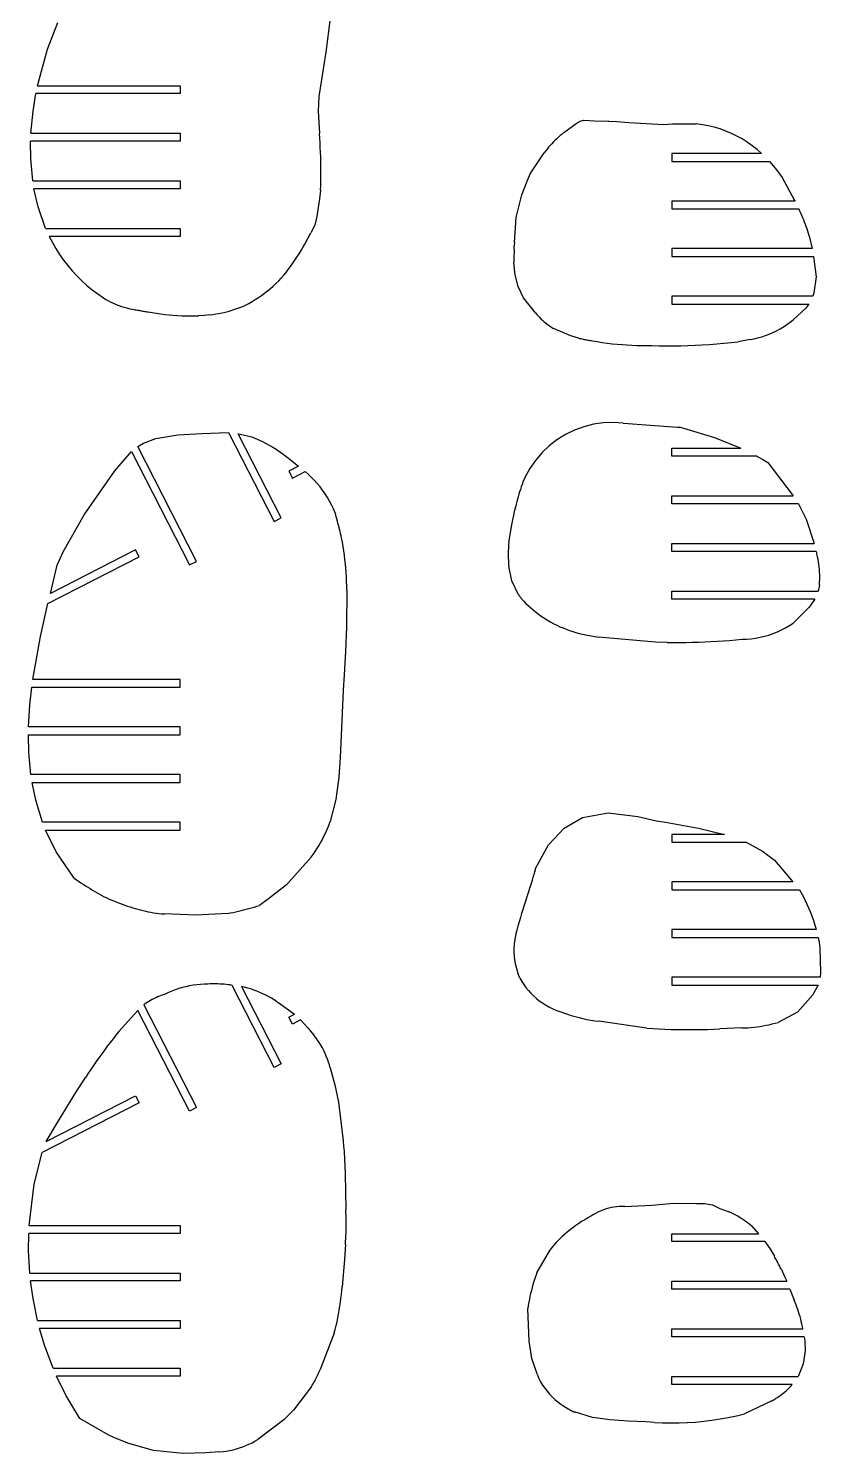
# Model space of a CAD drawing. Extents: x -170 to 170, y -270 to 270.
# Drawn here: x -41 to -3.5, y -68.1 to -0.8 of the extents above; entities that cross this region are included whole.
import ezdxf

# ---------------------------------------------------------------- set-up
doc = ezdxf.new("R2010")
doc.units = 0
doc.header["$MEASUREMENT"] = 0
doc.layers.get('0').update_dxf_attribs({"linetype": 'CONTINUOUS'})

msp = doc.modelspace()

# ---------------------------------------------------------------- linework, layer by layer
for p, q in [((-40.074, -1.734), (-39.586, -0.467)), ((-26.72, -0.262), (-26.926, -1.879)), ((-40.55, -3.46), (-40.074, -1.734)), ((-26.926, -1.879), (-27.023, -2.568)), ((-27.023, -2.568), (-27.134, -3.272)), ((-27.134, -3.272), (-27.25, -3.966)), ((-40.759, -4.656), (-40.626, -3.835)), ((-33.809, -3.835), (-40.626, -3.835)), ((-40.55, -3.46), (-33.809, -3.46)), ((-33.809, -3.46), (-33.809, -3.835)), ((-27.25, -3.966), (-27.279, -4.668)), ((-40.858, -5.71), (-40.759, -4.656)), ((-27.279, -4.668), (-27.222, -5.717)), ((-15.67, -5.673), (-15.044, -5.214)), ((-15.044, -5.214), (-14.901, -5.131)), ((-14.901, -5.131), (-14.745, -5.087)), ((-14.745, -5.087), (-14.217, -5.114)), ((-14.217, -5.114), (-13.573, -5.138)), ((-13.556, -5.139), (-13.573, -5.138)), ((-13.556, -5.139), (-13.159, -5.149)), ((-13.159, -5.149), (-12.595, -5.193)), ((-12.595, -5.193), (-10.943, -5.287)), ((-10.943, -5.287), (-10.535, -5.266)), ((-10.535, -5.266), (-9.41, -5.267)), ((-9.125, -5.304), (-9.41, -5.267)), ((-8.843, -5.356), (-9.125, -5.304)), ((-8.564, -5.423), (-8.843, -5.356)), ((-40.858, -5.71), (-33.809, -5.71)), ((-33.809, -5.71), (-33.809, -6.085)), ((-27.206, -5.94), (-27.222, -5.717)), ((-27.192, -6.163), (-27.206, -5.94)), ((-16.091, -6.042), (-16.169, -6.122)), ((-16.01, -5.964), (-16.091, -6.042)), ((-15.928, -5.888), (-16.01, -5.964)), ((-15.844, -5.815), (-15.928, -5.888)), ((-15.758, -5.743), (-15.844, -5.815)), ((-15.67, -5.673), (-15.758, -5.743)), ((-8.289, -5.505), (-8.564, -5.423)), ((-8.018, -5.601), (-8.289, -5.505)), ((-7.754, -5.712), (-8.018, -5.601)), ((-7.495, -5.838), (-7.754, -5.712)), ((-7.244, -5.977), (-7.495, -5.838)), ((-7.001, -6.129), (-7.244, -5.977)), ((-40.867, -6.916), (-40.873, -6.085)), ((-33.809, -6.085), (-40.873, -6.085)), ((-27.18, -6.386), (-27.192, -6.163)), ((-27.171, -6.609), (-27.18, -6.386)), ((-27.163, -6.832), (-27.171, -6.609)), ((-17.256, -7.627), (-16.599, -6.637)), ((-16.533, -6.547), (-16.599, -6.637)), ((-16.464, -6.459), (-16.533, -6.547)), ((-16.394, -6.372), (-16.464, -6.459)), ((-16.321, -6.287), (-16.394, -6.372)), ((-16.246, -6.203), (-16.321, -6.287)), ((-16.169, -6.122), (-16.246, -6.203)), ((-10.57, -6.662), (-10.57, -7.037)), ((-6.325, -6.662), (-10.57, -6.662)), ((-6.766, -6.295), (-7.001, -6.129)), ((-6.54, -6.472), (-6.766, -6.295)), ((-6.325, -6.662), (-6.54, -6.472)), ((-40.773, -7.96), (-40.867, -6.916)), ((-27.158, -7.056), (-27.163, -6.832)), ((-27.154, -7.279), (-27.158, -7.056)), ((-27.153, -7.502), (-27.154, -7.279)), ((-10.57, -7.037), (-5.953, -7.037)), ((-5.953, -7.037), (-5.606, -7.45)), ((-40.773, -7.96), (-33.809, -7.96)), ((-33.809, -7.96), (-33.809, -8.335)), ((-27.161, -8.172), (-27.156, -7.949)), ((-27.156, -7.949), (-27.153, -7.726)), ((-27.153, -7.726), (-27.153, -7.502)), ((-17.66, -8.615), (-17.412, -7.979)), ((-17.412, -7.979), (-17.256, -7.627)), ((-5.606, -7.45), (-5.348, -7.805)), ((-5.348, -7.805), (-4.782, -8.847)), ((-40.522, -9.178), (-40.713, -8.335)), ((-33.809, -8.335), (-40.713, -8.335)), ((-27.167, -8.395), (-27.22, -8.814)), ((-27.167, -8.395), (-27.161, -8.172)), ((-17.917, -9.692), (-17.66, -8.615)), ((-40.164, -10.21), (-40.522, -9.178)), ((-27.286, -9.22), (-27.345, -9.64)), ((-27.22, -8.814), (-27.286, -9.22)), ((-4.745, -8.912), (-10.57, -8.912)), ((-10.57, -8.912), (-10.57, -9.287)), ((-10.57, -9.287), (-4.564, -9.287)), ((-4.782, -8.847), (-4.745, -8.912)), ((-4.515, -9.389), (-4.564, -9.287)), ((-4.467, -9.491), (-4.515, -9.389)), ((-27.447, -10.044), (-27.624, -10.417)), ((-27.345, -9.64), (-27.447, -10.044)), ((-18.01, -10.866), (-17.917, -9.692)), ((-4.421, -9.595), (-4.467, -9.491)), ((-4.377, -9.698), (-4.421, -9.595)), ((-4.334, -9.803), (-4.377, -9.698)), ((-4.292, -9.908), (-4.334, -9.803)), ((-4.252, -10.014), (-4.292, -9.908)), ((-4.214, -10.12), (-4.252, -10.014)), ((-40.164, -10.21), (-33.809, -10.21)), ((-39.994, -10.585), (-39.844, -10.876)), ((-33.809, -10.585), (-39.994, -10.585)), ((-33.809, -10.21), (-33.809, -10.585)), ((-27.914, -10.947), (-27.624, -10.417)), ((-4.177, -10.227), (-4.214, -10.12)), ((-4.142, -10.334), (-4.177, -10.227)), ((-4.108, -10.442), (-4.142, -10.334)), ((-4.076, -10.551), (-4.108, -10.442)), ((-4.076, -10.551), (-3.937, -11.162)), ((-39.844, -10.876), (-39.682, -11.159)), ((-39.682, -11.159), (-39.508, -11.435)), ((-39.508, -11.435), (-39.32, -11.703)), ((-28.283, -11.558), (-28.187, -11.407)), ((-28.187, -11.407), (-28.093, -11.256)), ((-28.093, -11.256), (-28.002, -11.102)), ((-28.002, -11.102), (-27.914, -10.947)), ((-18.026, -11.341), (-18.031, -11.499)), ((-18.021, -11.183), (-18.026, -11.341)), ((-18.021, -11.183), (-18.015, -11.024)), ((-18.01, -10.866), (-18.015, -11.024)), ((-3.937, -11.162), (-10.57, -11.162)), ((-10.57, -11.162), (-10.57, -11.537)), ((-39.32, -11.703), (-39.121, -11.962)), ((-39.121, -11.962), (-38.911, -12.212)), ((-28.693, -12.141), (-28.587, -11.998)), ((-28.587, -11.998), (-28.483, -11.853)), ((-28.483, -11.853), (-28.382, -11.706)), ((-28.382, -11.706), (-28.283, -11.558)), ((-18.036, -11.658), (-18.04, -11.816)), ((-17.974, -12.396), (-18.04, -11.816)), ((-18.031, -11.499), (-18.036, -11.658)), ((-10.57, -11.537), (-3.869, -11.537)), ((-3.869, -11.537), (-3.746, -12.493)), ((-38.911, -12.212), (-38.689, -12.452)), ((-38.689, -12.452), (-38.457, -12.681)), ((-38.457, -12.681), (-38.214, -12.9)), ((-29.276, -12.811), (-29.149, -12.687)), ((-29.149, -12.687), (-29.025, -12.56)), ((-29.025, -12.56), (-28.912, -12.422)), ((-28.912, -12.422), (-28.801, -12.283)), ((-28.801, -12.283), (-28.693, -12.141)), ((-17.831, -12.952), (-17.974, -12.396)), ((-3.746, -12.493), (-3.85, -13.252)), ((-38.214, -12.9), (-37.962, -13.108)), ((-37.962, -13.108), (-37.701, -13.304)), ((-37.701, -13.304), (-37.431, -13.488)), ((-30.104, -13.475), (-29.959, -13.374)), ((-29.959, -13.374), (-29.816, -13.269)), ((-29.816, -13.269), (-29.677, -13.16)), ((-29.677, -13.16), (-29.54, -13.047)), ((-29.54, -13.047), (-29.406, -12.931)), ((-29.406, -12.931), (-29.276, -12.811)), ((-17.574, -13.48), (-17.831, -12.952)), ((-3.91, -13.412), (-10.57, -13.412)), ((-10.57, -13.412), (-10.57, -13.787)), ((-3.85, -13.252), (-3.91, -13.412)), ((-37.431, -13.488), (-37.316, -13.558)), ((-37.316, -13.558), (-37.198, -13.623)), ((-37.198, -13.623), (-37.079, -13.685)), ((-37.079, -13.685), (-36.957, -13.743)), ((-36.957, -13.743), (-36.833, -13.796)), ((-36.833, -13.796), (-36.708, -13.845)), ((-36.708, -13.845), (-36.581, -13.89)), ((-36.581, -13.89), (-36.452, -13.931)), ((-36.452, -13.931), (-36.322, -13.967)), ((-36.322, -13.967), (-36.191, -13.999)), ((-36.191, -13.999), (-36.059, -14.026)), ((-36.059, -14.026), (-35.927, -14.049)), ((-35.927, -14.049), (-35.876, -14.058)), ((-35.876, -14.058), (-35.826, -14.067)), ((-35.826, -14.067), (-35.776, -14.076)), ((-35.776, -14.076), (-35.725, -14.084)), ((-35.725, -14.084), (-35.675, -14.093)), ((-35.675, -14.093), (-35.625, -14.102)), ((-35.625, -14.102), (-35.574, -14.11)), ((-35.574, -14.11), (-35.524, -14.118)), ((-35.524, -14.118), (-35.474, -14.127)), ((-35.474, -14.127), (-35.423, -14.135)), ((-35.423, -14.135), (-35.373, -14.143)), ((-35.373, -14.143), (-35.323, -14.151)), ((-31.685, -14.161), (-31.543, -14.125)), ((-31.543, -14.125), (-31.401, -14.086)), ((-31.401, -14.086), (-31.261, -14.043)), ((-31.261, -14.043), (-31.122, -13.997)), ((-31.122, -13.997), (-30.984, -13.947)), ((-30.984, -13.947), (-30.848, -13.895)), ((-30.848, -13.895), (-30.712, -13.839)), ((-30.712, -13.839), (-30.557, -13.754)), ((-30.557, -13.754), (-30.403, -13.665)), ((-30.403, -13.665), (-30.253, -13.572)), ((-30.253, -13.572), (-30.104, -13.475)), ((-17.005, -14.198), (-17.574, -13.48)), ((-10.57, -13.787), (-4.1, -13.787)), ((-4.242, -13.974), (-4.831, -14.523)), ((-4.1, -13.787), (-4.242, -13.974)), ((-35.323, -14.151), (-35.125, -14.187)), ((-35.125, -14.187), (-34.927, -14.219)), ((-34.927, -14.219), (-34.728, -14.247)), ((-34.728, -14.247), (-34.529, -14.272)), ((-34.529, -14.272), (-34.329, -14.293)), ((-34.329, -14.293), (-34.129, -14.31)), ((-34.129, -14.31), (-33.929, -14.324)), ((-33.929, -14.324), (-33.728, -14.334)), ((-33.728, -14.334), (-33.528, -14.34)), ((-33.528, -14.34), (-33.327, -14.343)), ((-33.327, -14.343), (-33.126, -14.342)), ((-33.126, -14.342), (-32.926, -14.337)), ((-32.664, -14.324), (-32.926, -14.337)), ((-32.405, -14.292), (-32.664, -14.324)), ((-32.405, -14.292), (-32.26, -14.273)), ((-32.26, -14.273), (-32.115, -14.25)), ((-32.115, -14.25), (-31.971, -14.224)), ((-31.971, -14.224), (-31.827, -14.194)), ((-31.827, -14.194), (-31.685, -14.161)), ((-17.005, -14.198), (-16.945, -14.27)), ((-16.945, -14.27), (-16.882, -14.34)), ((-16.882, -14.34), (-16.818, -14.408)), ((-16.818, -14.408), (-16.752, -14.474)), ((-16.752, -14.474), (-16.684, -14.539)), ((-16.684, -14.539), (-16.614, -14.601)), ((-16.614, -14.601), (-16.543, -14.662)), ((-16.543, -14.662), (-16.47, -14.721)), ((-16.47, -14.721), (-16.396, -14.778)), ((-16.396, -14.778), (-16.32, -14.832)), ((-5.288, -14.859), (-5.13, -14.754)), ((-5.13, -14.754), (-4.978, -14.642)), ((-4.978, -14.642), (-4.831, -14.523)), ((-16.32, -14.832), (-16.242, -14.885)), ((-16.242, -14.885), (-16.163, -14.936)), ((-15.344, -15.288), (-16.163, -14.936)), ((-14.98, -15.389), (-15.344, -15.288)), ((-14.98, -15.389), (-14.925, -15.403)), ((-14.925, -15.403), (-14.871, -15.415)), ((-14.871, -15.415), (-14.816, -15.428)), ((-14.816, -15.428), (-14.761, -15.44)), ((-14.761, -15.44), (-14.706, -15.451)), ((-14.706, -15.451), (-14.651, -15.462)), ((-14.651, -15.462), (-14.596, -15.473)), ((-14.596, -15.473), (-14.541, -15.483)), ((-14.541, -15.483), (-14.486, -15.492)), ((-14.486, -15.492), (-14.43, -15.502)), ((-6.869, -15.459), (-7.432, -15.56)), ((-6.869, -15.459), (-6.683, -15.425)), ((-6.683, -15.425), (-6.499, -15.383)), ((-6.499, -15.383), (-6.316, -15.332)), ((-6.316, -15.332), (-6.137, -15.273)), ((-6.137, -15.273), (-5.96, -15.206)), ((-5.96, -15.206), (-5.786, -15.131)), ((-5.786, -15.131), (-5.616, -15.048)), ((-5.616, -15.048), (-5.45, -14.957)), ((-5.45, -14.957), (-5.288, -14.859)), ((-14.43, -15.502), (-14.375, -15.51)), ((-14.375, -15.51), (-14.319, -15.519)), ((-14.319, -15.519), (-14.088, -15.558)), ((-14.088, -15.558), (-13.855, -15.594)), ((-13.855, -15.594), (-13.622, -15.626)), ((-13.622, -15.626), (-13.389, -15.654)), ((-13.389, -15.654), (-13.155, -15.678)), ((-13.155, -15.678), (-12.921, -15.698)), ((-12.921, -15.698), (-12.687, -15.714)), ((-12.687, -15.714), (-12.452, -15.727)), ((-12.452, -15.727), (-12.217, -15.735)), ((-12.217, -15.735), (-11.982, -15.74)), ((-11.982, -15.74), (-11.747, -15.741)), ((-11.747, -15.741), (-11.512, -15.738)), ((-11.512, -15.738), (-11.171, -15.749)), ((-11.171, -15.749), (-10.831, -15.755)), ((-10.831, -15.755), (-10.49, -15.756)), ((-10.49, -15.756), (-10.149, -15.753)), ((-10.149, -15.753), (-9.809, -15.745)), ((-9.809, -15.745), (-9.468, -15.732)), ((-9.468, -15.732), (-9.128, -15.715)), ((-9.128, -15.715), (-8.788, -15.693)), ((-8.788, -15.693), (-8.448, -15.667)), ((-8.448, -15.667), (-8.109, -15.636)), ((-8.109, -15.636), (-7.77, -15.6)), ((-7.77, -15.6), (-7.432, -15.56)), ((-14.272, -19.464), (-14.729, -19.58)), ((-13.805, -19.396), (-14.272, -19.464)), ((-13.334, -19.376), (-13.805, -19.396)), ((-12.863, -19.404), (-13.334, -19.376)), ((-12.863, -19.404), (-12.624, -19.427)), ((-12.624, -19.427), (-11.791, -19.494)), ((-11.791, -19.494), (-10.297, -19.593)), ((-35.542, -20.361), (-34.953, -20.134)), ((-34.953, -20.134), (-33.916, -19.959)), ((-33.916, -19.959), (-32.784, -19.898)), ((-32.784, -19.898), (-31.513, -19.86)), ((-31.513, -19.86), (-29.357, -24.061)), ((-29.024, -23.889), (-31.062, -19.918)), ((-31.062, -19.918), (-30.976, -19.933)), ((-30.976, -19.933), (-30.425, -20.052)), ((-30.425, -20.052), (-29.909, -20.28)), ((-15.997, -20.198), (-16.37, -20.487)), ((-15.596, -19.949), (-15.997, -20.198)), ((-15.172, -19.742), (-15.596, -19.949)), ((-14.729, -19.58), (-15.172, -19.742)), ((-10.297, -19.593), (-10.168, -19.599)), ((-10.168, -19.599), (-8.547, -20.09)), ((-8.547, -20.09), (-7.313, -20.599)), ((-36.895, -21.664), (-36.111, -20.756)), ((-36.111, -20.756), (-33.361, -26.115)), ((-35.811, -20.52), (-35.542, -20.361)), ((-33.027, -25.944), (-35.811, -20.52)), ((-29.909, -20.28), (-29.418, -20.543)), ((-29.418, -20.543), (-29.267, -20.642)), ((-29.267, -20.642), (-28.929, -20.877)), ((-28.929, -20.877), (-28.742, -21.014)), ((-16.712, -20.813), (-17.018, -21.171)), ((-16.37, -20.487), (-16.712, -20.813)), ((-10.57, -20.974), (-10.57, -20.599)), ((-10.57, -20.599), (-7.313, -20.599)), ((-28.742, -21.014), (-28.204, -21.437)), ((-28.204, -21.437), (-28.67, -21.676)), ((-17.018, -21.171), (-17.286, -21.56)), ((-6.557, -20.974), (-10.57, -20.974)), ((-6.557, -20.974), (-6.264, -21.134)), ((-6.264, -21.134), (-6.035, -21.263)), ((-6.035, -21.263), (-4.829, -22.85)), ((-38.335, -23.737), (-36.895, -21.664)), ((-28.67, -21.676), (-28.498, -22.01)), ((-28.498, -22.01), (-27.898, -21.702)), ((-27.746, -21.834), (-27.898, -21.702)), ((-27.599, -21.973), (-27.746, -21.834)), ((-27.457, -22.118), (-27.599, -21.973)), ((-27.322, -22.268), (-27.457, -22.118)), ((-17.602, -22.198), (-17.644, -22.312)), ((-17.558, -22.086), (-17.602, -22.198)), ((-17.513, -21.973), (-17.558, -22.086)), ((-17.286, -21.56), (-17.513, -21.973)), ((-27.193, -22.424), (-27.322, -22.268)), ((-27.07, -22.585), (-27.193, -22.424)), ((-26.954, -22.751), (-27.07, -22.585)), ((-26.845, -22.921), (-26.954, -22.751)), ((-17.829, -22.887), (-17.861, -23.004)), ((-17.795, -22.771), (-17.829, -22.887)), ((-17.76, -22.656), (-17.795, -22.771)), ((-17.723, -22.54), (-17.76, -22.656)), ((-17.684, -22.426), (-17.723, -22.54)), ((-17.644, -22.312), (-17.684, -22.426)), ((-10.57, -23.225), (-10.57, -22.85)), ((-10.57, -22.85), (-4.829, -22.85)), ((-26.742, -23.096), (-26.845, -22.921)), ((-26.647, -23.274), (-26.742, -23.096)), ((-26.56, -23.457), (-26.647, -23.274)), ((-26.479, -23.643), (-26.56, -23.457)), ((-18.15, -24.298), (-17.984, -23.52)), ((-17.984, -23.52), (-17.947, -23.357)), ((-17.92, -23.239), (-17.947, -23.357)), ((-17.891, -23.121), (-17.92, -23.239)), ((-17.861, -23.004), (-17.891, -23.121)), ((-4.58, -23.225), (-10.57, -23.225)), ((-4.58, -23.225), (-4.224, -23.946)), ((-39.336, -25.493), (-38.335, -23.737)), ((-29.357, -24.061), (-29.024, -23.889)), ((-26.452, -23.741), (-26.479, -23.643)), ((-26.426, -23.84), (-26.452, -23.741)), ((-26.399, -23.938), (-26.426, -23.84)), ((-26.373, -24.037), (-26.399, -23.938)), ((-26.348, -24.136), (-26.373, -24.037)), ((-26.322, -24.235), (-26.348, -24.136)), ((-26.297, -24.334), (-26.322, -24.235)), ((-4.224, -23.946), (-3.841, -25.1)), ((-26.272, -24.433), (-26.297, -24.334)), ((-26.247, -24.532), (-26.272, -24.433)), ((-26.223, -24.631), (-26.247, -24.532)), ((-26.199, -24.73), (-26.223, -24.631)), ((-26.175, -24.83), (-26.199, -24.73)), ((-26.137, -25.034), (-26.175, -24.83)), ((-18.273, -25.072), (-18.15, -24.298)), ((-35.913, -25.393), (-39.937, -27.457)), ((-39.612, -26.116), (-39.336, -25.493)), ((-35.742, -25.726), (-35.913, -25.393)), ((-26.102, -25.238), (-26.137, -25.034)), ((-26.07, -25.444), (-26.102, -25.238)), ((-26.042, -25.649), (-26.07, -25.444)), ((-18.3, -25.529), (-18.301, -25.62)), ((-18.298, -25.437), (-18.3, -25.529)), ((-18.294, -25.346), (-18.298, -25.437)), ((-18.289, -25.254), (-18.294, -25.346)), ((-18.282, -25.163), (-18.289, -25.254)), ((-18.273, -25.072), (-18.282, -25.163)), ((-10.57, -25.474), (-10.57, -25.1)), ((-10.57, -25.1), (-3.841, -25.1)), ((-3.741, -25.474), (-10.57, -25.474)), ((-3.741, -25.474), (-3.708, -25.605)), ((-40.051, -27.937), (-35.742, -25.726)), ((-39.937, -27.457), (-39.612, -26.116)), ((-33.361, -26.115), (-33.027, -25.944)), ((-26.016, -25.856), (-26.042, -25.649)), ((-25.994, -26.062), (-26.016, -25.856)), ((-25.976, -26.269), (-25.994, -26.062)), ((-25.96, -26.476), (-25.976, -26.269)), ((-18.301, -25.62), (-18.3, -25.712)), ((-18.3, -25.712), (-18.297, -25.804)), ((-18.297, -25.804), (-18.293, -25.895)), ((-18.293, -25.895), (-18.287, -25.987)), ((-18.287, -25.987), (-18.279, -26.078)), ((-18.279, -26.078), (-18.27, -26.169)), ((-18.13, -26.864), (-18.27, -26.169)), ((-3.681, -25.723), (-3.708, -25.605)), ((-3.657, -25.842), (-3.681, -25.723)), ((-3.636, -25.961), (-3.657, -25.842)), ((-3.618, -26.081), (-3.636, -25.961)), ((-3.603, -26.202), (-3.618, -26.081)), ((-3.591, -26.322), (-3.603, -26.202)), ((-25.948, -26.683), (-25.96, -26.476)), ((-25.939, -26.891), (-25.948, -26.683)), ((-25.933, -27.098), (-25.939, -26.891)), ((-17.83, -27.49), (-18.13, -26.864)), ((-3.583, -26.443), (-3.591, -26.322)), ((-3.59, -27.049), (-3.582, -26.928)), ((-3.578, -26.565), (-3.583, -26.443)), ((-3.582, -26.928), (-3.578, -26.807)), ((-3.576, -26.686), (-3.578, -26.565)), ((-3.578, -26.807), (-3.576, -26.686)), ((-25.931, -27.306), (-25.937, -29.034)), ((-25.931, -27.306), (-25.933, -27.098)), ((-17.83, -27.49), (-17.817, -27.509)), ((-17.817, -27.509), (-17.804, -27.529)), ((-17.804, -27.529), (-17.791, -27.548)), ((-17.791, -27.548), (-17.778, -27.567)), ((-17.778, -27.567), (-17.765, -27.587)), ((-17.765, -27.587), (-17.752, -27.606)), ((-17.752, -27.606), (-17.738, -27.625)), ((-10.57, -27.35), (-3.654, -27.349)), ((-10.57, -27.725), (-10.57, -27.35)), ((-3.602, -27.133), (-3.654, -27.349)), ((-3.59, -27.049), (-3.602, -27.133)), ((-40.401, -29.503), (-40.051, -27.937)), ((-17.738, -27.625), (-17.725, -27.644)), ((-17.725, -27.644), (-17.711, -27.663)), ((-17.711, -27.663), (-17.698, -27.682)), ((-17.698, -27.682), (-17.684, -27.7)), ((-17.684, -27.7), (-17.67, -27.719)), ((-17.67, -27.719), (-17.568, -27.826)), ((-17.568, -27.826), (-17.463, -27.93)), ((-17.463, -27.93), (-17.356, -28.032)), ((-17.356, -28.032), (-17.247, -28.13)), ((-17.247, -28.13), (-17.135, -28.227)), ((-17.135, -28.227), (-17.02, -28.32)), ((-3.815, -27.725), (-10.57, -27.725)), ((-4.08, -28.113), (-4.829, -28.865)), ((-3.815, -27.725), (-4.08, -28.113)), ((-17.02, -28.32), (-16.904, -28.41)), ((-16.904, -28.41), (-16.785, -28.498)), ((-16.785, -28.498), (-16.664, -28.583)), ((-16.664, -28.583), (-16.541, -28.664)), ((-16.541, -28.664), (-16.416, -28.743)), ((-16.416, -28.743), (-16.289, -28.819)), ((-16.289, -28.819), (-16.146, -28.893)), ((-16.146, -28.893), (-16.002, -28.964)), ((-16.002, -28.964), (-15.855, -29.031)), ((-5.008, -28.982), (-4.829, -28.865)), ((-40.761, -31.523), (-40.401, -29.503)), ((-25.937, -29.034), (-25.987, -30.203)), ((-15.855, -29.031), (-15.706, -29.093)), ((-15.706, -29.093), (-15.556, -29.152)), ((-15.556, -29.152), (-15.404, -29.207)), ((-15.404, -29.207), (-15.251, -29.257)), ((-15.251, -29.257), (-15.097, -29.303)), ((-15.097, -29.303), (-14.941, -29.346)), ((-14.941, -29.346), (-14.785, -29.384)), ((-14.785, -29.384), (-14.627, -29.417)), ((-14.627, -29.417), (-14.026, -29.529)), ((-11.336, -29.765), (-14.026, -29.529)), ((-7.542, -29.651), (-7.248, -29.622)), ((-7.248, -29.622), (-7.034, -29.616)), ((-7.034, -29.616), (-6.82, -29.599)), ((-6.82, -29.599), (-6.607, -29.571)), ((-6.607, -29.571), (-6.397, -29.533)), ((-6.397, -29.533), (-6.188, -29.484)), ((-6.188, -29.484), (-5.982, -29.425)), ((-5.982, -29.425), (-5.779, -29.356)), ((-5.779, -29.356), (-5.579, -29.277)), ((-5.579, -29.277), (-5.384, -29.188)), ((-5.384, -29.188), (-5.194, -29.089)), ((-5.194, -29.089), (-5.008, -28.982)), ((-25.987, -30.203), (-26.051, -31.303)), ((-10.787, -29.772), (-11.336, -29.765)), ((-10.787, -29.772), (-10.492, -29.776)), ((-10.492, -29.776), (-10.197, -29.776)), ((-10.197, -29.776), (-9.901, -29.774)), ((-9.901, -29.774), (-9.606, -29.769)), ((-9.606, -29.769), (-9.311, -29.761)), ((-9.311, -29.761), (-9.015, -29.75)), ((-9.015, -29.75), (-8.72, -29.737)), ((-8.72, -29.737), (-8.425, -29.72)), ((-8.425, -29.72), (-8.131, -29.7)), ((-8.131, -29.7), (-7.836, -29.677)), ((-7.836, -29.677), (-7.542, -29.651)), ((-33.809, -31.523), (-40.761, -31.523)), ((-33.809, -31.898), (-33.809, -31.523)), ((-26.051, -31.303), (-26.106, -32.025)), ((-40.902, -32.724), (-40.812, -31.898)), ((-40.812, -31.898), (-33.809, -31.898)), ((-26.106, -32.025), (-26.169, -33.473)), ((-40.965, -33.773), (-40.902, -32.724)), ((-26.169, -33.473), (-26.24, -35.219)), ((-40.955, -34.977), (-40.972, -34.148)), ((-40.972, -34.148), (-33.809, -34.148)), ((-33.809, -33.773), (-40.965, -33.773)), ((-33.809, -34.148), (-33.809, -33.773)), ((-40.86, -36.023), (-40.955, -34.977)), ((-26.24, -35.219), (-26.309, -36.149)), ((-33.809, -36.023), (-40.86, -36.023)), ((-33.809, -36.398), (-33.809, -36.023)), ((-26.309, -36.149), (-26.441, -37.205)), ((-40.803, -36.398), (-33.809, -36.398)), ((-40.63, -37.231), (-40.803, -36.398)), ((-40.309, -38.273), (-40.63, -37.231)), ((-26.441, -37.205), (-26.716, -38.233)), ((-33.809, -38.273), (-40.309, -38.273)), ((-33.809, -38.648), (-33.809, -38.273)), ((-26.827, -38.533), (-26.77, -38.384)), ((-26.77, -38.384), (-26.716, -38.233)), ((-15.659, -38.553), (-14.783, -38.047)), ((-14.783, -38.047), (-13.574, -37.824)), ((-13.574, -37.824), (-12.171, -38.005)), ((-12.171, -38.005), (-11.293, -38.213)), ((-11.293, -38.213), (-11.078, -38.243)), ((-11.078, -38.243), (-10.862, -38.266)), ((-10.862, -38.266), (-9.303, -38.554)), ((-40.162, -38.648), (-33.809, -38.648)), ((-39.662, -39.669), (-40.162, -38.648)), ((-27.097, -39.115), (-27.024, -38.972)), ((-27.024, -38.972), (-26.954, -38.828)), ((-26.954, -38.828), (-26.889, -38.681)), ((-26.889, -38.681), (-26.827, -38.533)), ((-16.395, -39.348), (-15.659, -38.553)), ((-10.57, -38.85), (-10.57, -39.224)), ((-8.076, -38.85), (-10.57, -38.85)), ((-9.303, -38.554), (-8.076, -38.85)), ((-38.816, -40.923), (-39.662, -39.669)), ((-27.52, -39.796), (-27.428, -39.664)), ((-27.428, -39.664), (-27.34, -39.53)), ((-27.34, -39.53), (-27.255, -39.394)), ((-27.255, -39.394), (-27.174, -39.255)), ((-27.174, -39.255), (-27.097, -39.115)), ((-16.992, -40.435), (-16.395, -39.348)), ((-10.57, -39.224), (-7.054, -39.224)), ((-7.054, -39.224), (-6.286, -39.641)), ((-6.286, -39.641), (-5.722, -40.061)), ((-27.615, -39.925), (-28.785, -41.232)), ((-27.615, -39.925), (-27.52, -39.796)), ((-5.722, -40.061), (-4.842, -41.1)), ((-38.816, -40.923), (-38.71, -40.996)), ((-38.71, -40.996), (-38.604, -41.067)), ((-38.604, -41.067), (-38.496, -41.138)), ((-17.173, -41.022), (-17.238, -41.217)), ((-17.165, -40.994), (-17.173, -41.022)), ((-17.157, -40.966), (-17.165, -40.994)), ((-17.148, -40.938), (-17.157, -40.966)), ((-17.14, -40.91), (-17.148, -40.938)), ((-17.131, -40.882), (-17.14, -40.91)), ((-17.122, -40.855), (-17.131, -40.882)), ((-17.114, -40.827), (-17.122, -40.855)), ((-17.105, -40.799), (-17.114, -40.827)), ((-17.096, -40.771), (-17.105, -40.799)), ((-17.087, -40.743), (-17.096, -40.771)), ((-17.079, -40.716), (-17.087, -40.743)), ((-17.07, -40.688), (-17.079, -40.716)), ((-17.044, -40.604), (-17.07, -40.688)), ((-17.044, -40.604), (-16.992, -40.435)), ((-38.496, -41.138), (-38.389, -41.209)), ((-38.389, -41.209), (-38.281, -41.278)), ((-38.281, -41.278), (-38.172, -41.347)), ((-38.172, -41.347), (-38.063, -41.415)), ((-38.063, -41.415), (-37.953, -41.482)), ((-37.953, -41.482), (-37.843, -41.548)), ((-37.843, -41.548), (-37.733, -41.614)), ((-37.733, -41.614), (-37.622, -41.679)), ((-37.622, -41.679), (-37.51, -41.743)), ((-37.51, -41.743), (-37.392, -41.799)), ((-28.785, -41.232), (-29.628, -41.901)), ((-17.365, -41.608), (-17.427, -41.804)), ((-17.302, -41.412), (-17.365, -41.608)), ((-17.238, -41.217), (-17.302, -41.412)), ((-10.57, -41.1), (-10.57, -41.474)), ((-4.842, -41.1), (-10.57, -41.1)), ((-10.57, -41.474), (-4.54, -41.474)), ((-4.54, -41.474), (-4.337, -41.797)), ((-37.392, -41.799), (-37.273, -41.854)), ((-37.273, -41.854), (-37.154, -41.907)), ((-37.154, -41.907), (-37.033, -41.959)), ((-37.033, -41.959), (-36.912, -42.009)), ((-36.912, -42.009), (-36.791, -42.057)), ((-36.791, -42.057), (-36.669, -42.104)), ((-36.669, -42.104), (-36.546, -42.15)), ((-36.546, -42.15), (-36.422, -42.193)), ((-36.422, -42.193), (-36.298, -42.235)), ((-36.298, -42.235), (-36.174, -42.276)), ((-36.174, -42.276), (-36.049, -42.315)), ((-36.049, -42.315), (-35.927, -42.352)), ((-35.927, -42.352), (-35.804, -42.387)), ((-35.804, -42.387), (-35.681, -42.42)), ((-35.681, -42.42), (-35.558, -42.45)), ((-30.929, -42.454), (-30.804, -42.423)), ((-30.804, -42.423), (-30.679, -42.391)), ((-30.679, -42.391), (-30.555, -42.358)), ((-30.555, -42.358), (-30.431, -42.323)), ((-30.431, -42.323), (-30.308, -42.286)), ((-30.308, -42.286), (-30.185, -42.248)), ((-30.185, -42.248), (-30.062, -42.209)), ((-29.628, -41.901), (-30.062, -42.209)), ((-17.609, -42.393), (-17.669, -42.589)), ((-17.549, -42.196), (-17.609, -42.393)), ((-17.489, -42), (-17.549, -42.196)), ((-17.427, -41.804), (-17.489, -42)), ((-4.337, -41.797), (-4.029, -42.494)), ((-35.558, -42.45), (-35.433, -42.479)), ((-35.433, -42.479), (-35.309, -42.505)), ((-35.309, -42.505), (-35.183, -42.528)), ((-35.183, -42.528), (-35.058, -42.55)), ((-35.058, -42.55), (-34.932, -42.569)), ((-34.932, -42.569), (-34.805, -42.585)), ((-34.805, -42.585), (-34.679, -42.599)), ((-34.679, -42.599), (-34.552, -42.611)), ((-33.067, -42.668), (-34.552, -42.611)), ((-31.559, -42.582), (-33.067, -42.668)), ((-31.559, -42.582), (-31.432, -42.559)), ((-31.432, -42.559), (-31.306, -42.535)), ((-31.306, -42.535), (-31.18, -42.51)), ((-31.18, -42.51), (-31.054, -42.482)), ((-31.054, -42.482), (-30.929, -42.454)), ((-17.785, -42.984), (-17.842, -43.181)), ((-17.727, -42.786), (-17.785, -42.984)), ((-17.669, -42.589), (-17.727, -42.786)), ((-4.029, -42.494), (-3.872, -42.913)), ((-3.872, -42.913), (-3.744, -43.35)), ((-17.978, -43.722), (-18.004, -43.897)), ((-17.943, -43.549), (-17.978, -43.722)), ((-17.898, -43.379), (-17.943, -43.549)), ((-17.842, -43.181), (-17.898, -43.379)), ((-10.57, -43.35), (-10.57, -43.725)), ((-3.744, -43.35), (-10.57, -43.35)), ((-10.57, -43.725), (-3.651, -43.725)), ((-3.651, -43.725), (-3.608, -43.965)), ((-18.021, -44.073), (-18.029, -44.249)), ((-18.029, -44.249), (-18.028, -44.425)), ((-18.028, -44.425), (-18.017, -44.601)), ((-18.004, -43.897), (-18.021, -44.073)), ((-3.608, -43.965), (-3.573, -44.209)), ((-3.573, -44.209), (-3.541, -45.381)), ((-18.017, -44.601), (-17.997, -44.777)), ((-17.997, -44.777), (-17.968, -44.951)), ((-17.968, -44.951), (-17.929, -45.123)), ((-17.929, -45.123), (-17.882, -45.293)), ((-17.882, -45.293), (-17.826, -45.46)), ((-17.789, -45.551), (-17.826, -45.46)), ((-17.751, -45.641), (-17.789, -45.551)), ((-17.751, -45.641), (-17.662, -45.796)), ((-17.662, -45.796), (-17.566, -45.945)), ((-10.57, -45.6), (-10.57, -45.975)), ((-3.551, -45.6), (-10.57, -45.6)), ((-3.541, -45.381), (-3.551, -45.6)), ((-34.696, -46.462), (-34.782, -46.497)), ((-34.609, -46.428), (-34.696, -46.462)), ((-34.521, -46.397), (-34.609, -46.428)), ((-34.362, -46.323), (-34.521, -46.397)), ((-34.201, -46.256), (-34.362, -46.323)), ((-34.038, -46.194), (-34.201, -46.256)), ((-33.872, -46.139), (-34.038, -46.194)), ((-33.705, -46.09), (-33.872, -46.139)), ((-33.536, -46.048), (-33.705, -46.09)), ((-33.365, -46.011), (-33.536, -46.048)), ((-33.193, -45.981), (-33.365, -46.011)), ((-33.02, -45.958), (-33.193, -45.981)), ((-32.846, -45.94), (-33.02, -45.958)), ((-32.672, -45.93), (-32.846, -45.94)), ((-32.498, -45.926), (-32.672, -45.93)), ((-32.402, -45.92), (-32.498, -45.926)), ((-32.306, -45.917), (-32.402, -45.92)), ((-32.211, -45.915), (-32.306, -45.917)), ((-32.115, -45.916), (-32.211, -45.915)), ((-32.019, -45.918), (-32.115, -45.916)), ((-31.924, -45.922), (-32.019, -45.918)), ((-31.828, -45.927), (-31.924, -45.922)), ((-31.732, -45.935), (-31.828, -45.927)), ((-31.637, -45.945), (-31.732, -45.935)), ((-31.542, -45.956), (-31.637, -45.945)), ((-31.447, -45.969), (-31.542, -45.956)), ((-31.353, -45.985), (-31.447, -45.969)), ((-29.357, -49.873), (-31.353, -45.985)), ((-30.758, -46.07), (-30.907, -46.033)), ((-30.907, -46.033), (-29.024, -49.702)), ((-30.612, -46.111), (-30.758, -46.07)), ((-30.466, -46.157), (-30.612, -46.111)), ((-30.322, -46.207), (-30.466, -46.157)), ((-30.179, -46.261), (-30.322, -46.207)), ((-30.038, -46.32), (-30.179, -46.261)), ((-29.899, -46.382), (-30.038, -46.32)), ((-29.762, -46.449), (-29.899, -46.382)), ((-29.627, -46.52), (-29.762, -46.449)), ((-17.566, -45.945), (-17.461, -46.089)), ((-17.461, -46.089), (-17.349, -46.227)), ((-17.349, -46.227), (-17.229, -46.359)), ((-17.229, -46.359), (-17.102, -46.484)), ((-10.57, -45.975), (-3.653, -45.975)), ((-3.918, -46.451), (-4.623, -47.259)), ((-3.653, -45.975), (-3.918, -46.451)), ((-35.442, -46.848), (-35.519, -46.9)), ((-35.519, -46.9), (-33.027, -51.756)), ((-35.363, -46.798), (-35.442, -46.848)), ((-35.283, -46.749), (-35.363, -46.798)), ((-35.202, -46.703), (-35.283, -46.749)), ((-35.12, -46.658), (-35.202, -46.703)), ((-35.037, -46.615), (-35.12, -46.658)), ((-34.953, -46.574), (-35.037, -46.615)), ((-34.868, -46.534), (-34.953, -46.574)), ((-34.782, -46.497), (-34.868, -46.534)), ((-29.494, -46.595), (-29.627, -46.52)), ((-29.363, -46.674), (-29.494, -46.595)), ((-29.235, -46.757), (-29.363, -46.674)), ((-29.235, -46.757), (-29.187, -46.786)), ((-29.187, -46.786), (-28.398, -47.349)), ((-17.102, -46.484), (-16.969, -46.602)), ((-16.969, -46.602), (-16.83, -46.713)), ((-16.83, -46.713), (-16.685, -46.816)), ((-16.685, -46.816), (-16.534, -46.911)), ((-16.534, -46.911), (-16.378, -46.998)), ((-16.378, -46.998), (-16.218, -47.076)), ((-16.218, -47.076), (-16.042, -47.151)), ((-16.042, -47.151), (-15.864, -47.221)), ((-36.578, -48.025), (-35.801, -47.173)), ((-33.361, -51.928), (-35.801, -47.173)), ((-28.67, -47.488), (-28.398, -47.349)), ((-28.498, -47.822), (-28.67, -47.488)), ((-28.11, -47.623), (-28.498, -47.822)), ((-28.11, -47.623), (-27.765, -47.987)), ((-15.864, -47.221), (-15.685, -47.287)), ((-15.685, -47.287), (-15.504, -47.349)), ((-15.504, -47.349), (-15.321, -47.406)), ((-15.321, -47.406), (-15.137, -47.459)), ((-15.137, -47.459), (-14.952, -47.508)), ((-14.952, -47.508), (-14.766, -47.552)), ((-14.766, -47.552), (-14.579, -47.592)), ((-14.579, -47.592), (-14.391, -47.627)), ((-14.391, -47.627), (-14.202, -47.658)), ((-14.202, -47.658), (-14.013, -47.684)), ((-11.876, -47.996), (-14.013, -47.684)), ((-5.962, -47.845), (-5.82, -47.812)), ((-5.82, -47.812), (-5.678, -47.776)), ((-5.678, -47.776), (-5.537, -47.737)), ((-4.623, -47.259), (-5.537, -47.737)), ((-36.838, -48.337), (-36.977, -48.511)), ((-36.698, -48.163), (-36.838, -48.337)), ((-36.698, -48.163), (-36.578, -48.025)), ((-27.765, -47.987), (-27.481, -48.338)), ((-27.393, -48.454), (-27.481, -48.338)), ((-27.309, -48.572), (-27.393, -48.454)), ((-11.754, -48.011), (-11.876, -47.996)), ((-11.754, -48.011), (-11.467, -48.029)), ((-11.467, -48.029), (-11.18, -48.045)), ((-11.18, -48.045), (-10.892, -48.058)), ((-10.892, -48.058), (-10.604, -48.067)), ((-10.604, -48.067), (-10.316, -48.075)), ((-10.316, -48.075), (-10.029, -48.079)), ((-10.029, -48.079), (-9.741, -48.08)), ((-9.741, -48.08), (-9.453, -48.078)), ((-9.453, -48.078), (-9.165, -48.074)), ((-9.165, -48.074), (-8.877, -48.067)), ((-8.877, -48.067), (-8.59, -48.056)), ((-8.59, -48.056), (-8.302, -48.043)), ((-7.265, -48), (-8.302, -48.043)), ((-7.265, -48), (-7.119, -47.995)), ((-7.119, -47.995), (-6.973, -47.987)), ((-6.973, -47.987), (-6.827, -47.976)), ((-6.827, -47.976), (-6.682, -47.962)), ((-6.682, -47.962), (-6.537, -47.945)), ((-6.537, -47.945), (-6.392, -47.925)), ((-6.392, -47.925), (-6.248, -47.901)), ((-6.248, -47.901), (-6.105, -47.874)), ((-6.105, -47.874), (-5.962, -47.845)), ((-37.382, -49.044), (-37.514, -49.224)), ((-37.249, -48.865), (-37.382, -49.044)), ((-37.114, -48.688), (-37.249, -48.865)), ((-36.977, -48.511), (-37.114, -48.688)), ((-27.229, -48.693), (-27.309, -48.572)), ((-27.154, -48.817), (-27.229, -48.693)), ((-27.082, -48.944), (-27.154, -48.817)), ((-27.016, -49.073), (-27.082, -48.944)), ((-26.954, -49.205), (-27.016, -49.073)), ((-37.9, -49.771), (-38.025, -49.956)), ((-37.773, -49.588), (-37.9, -49.771)), ((-37.645, -49.405), (-37.773, -49.588)), ((-37.514, -49.224), (-37.645, -49.405)), ((-29.024, -49.702), (-29.357, -49.873)), ((-26.897, -49.338), (-26.954, -49.205)), ((-26.844, -49.474), (-26.897, -49.338)), ((-26.797, -49.611), (-26.844, -49.474)), ((-26.754, -49.75), (-26.797, -49.611)), ((-26.716, -49.89), (-26.754, -49.75)), ((-38.69, -50.97), (-38.27, -50.33)), ((-38.148, -50.142), (-38.27, -50.33)), ((-38.025, -49.956), (-38.148, -50.142)), ((-26.716, -49.89), (-26.492, -50.69)), ((-39.556, -52.389), (-38.69, -50.97)), ((-26.492, -50.69), (-26.327, -51.502)), ((-35.742, -51.539), (-40.332, -53.894)), ((-40.139, -53.374), (-35.913, -51.205)), ((-35.913, -51.205), (-35.742, -51.539)), ((-33.027, -51.756), (-33.361, -51.928)), ((-26.327, -51.502), (-26.099, -53.336)), ((-40.139, -53.374), (-39.556, -52.389)), ((-26.099, -53.336), (-26.081, -53.587)), ((-26.081, -53.587), (-26.061, -53.838)), ((-26.061, -53.838), (-26.011, -54.897)), ((-40.701, -55.388), (-40.332, -53.894)), ((-26.011, -54.897), (-25.989, -55.736)), ((-40.943, -57.335), (-40.701, -55.388)), ((-25.989, -55.736), (-25.974, -56.575)), ((-25.967, -56.713), (-25.974, -56.575)), ((-13.674, -56.557), (-13.795, -56.597)), ((-13.552, -56.523), (-13.674, -56.557)), ((-13.428, -56.494), (-13.552, -56.523)), ((-13.303, -56.472), (-13.428, -56.494)), ((-13.177, -56.455), (-13.303, -56.472)), ((-13.05, -56.444), (-13.177, -56.455)), ((-12.923, -56.439), (-13.05, -56.444)), ((-12.796, -56.44), (-12.923, -56.439)), ((-12.796, -56.44), (-11.506, -56.376)), ((-11.506, -56.376), (-10.472, -56.28)), ((-10.472, -56.28), (-9.397, -56.29)), ((-9.397, -56.29), (-9.019, -56.29)), ((-9.019, -56.29), (-8.649, -56.365)), ((-8.649, -56.365), (-8.304, -56.537)), ((-8.304, -56.537), (-7.945, -56.664)), ((-25.962, -56.851), (-25.967, -56.713)), ((-25.958, -56.989), (-25.962, -56.851)), ((-25.956, -57.127), (-25.958, -56.989)), ((-25.955, -57.266), (-25.956, -57.127)), ((-14.97, -57.248), (-15.109, -57.345)), ((-14.829, -57.155), (-14.97, -57.248)), ((-14.686, -57.065), (-14.829, -57.155)), ((-14.541, -56.978), (-14.686, -57.065)), ((-14.393, -56.895), (-14.541, -56.978)), ((-14.382, -56.887), (-14.393, -56.895)), ((-14.371, -56.88), (-14.382, -56.887)), ((-14.359, -56.873), (-14.371, -56.88)), ((-14.348, -56.866), (-14.359, -56.873)), ((-14.337, -56.859), (-14.348, -56.866)), ((-14.325, -56.852), (-14.337, -56.859)), ((-14.314, -56.845), (-14.325, -56.852)), ((-14.302, -56.839), (-14.314, -56.845)), ((-14.291, -56.832), (-14.302, -56.839)), ((-14.279, -56.825), (-14.291, -56.832)), ((-14.267, -56.818), (-14.279, -56.825)), ((-14.256, -56.812), (-14.267, -56.818)), ((-14.144, -56.75), (-14.256, -56.812)), ((-14.03, -56.694), (-14.144, -56.75)), ((-13.914, -56.643), (-14.03, -56.694)), ((-13.795, -56.597), (-13.914, -56.643)), ((-7.945, -56.664), (-7.864, -56.689)), ((-7.767, -56.734), (-7.864, -56.689)), ((-7.671, -56.781), (-7.767, -56.734)), ((-7.576, -56.83), (-7.671, -56.781)), ((-7.482, -56.882), (-7.576, -56.83)), ((-7.39, -56.936), (-7.482, -56.882)), ((-7.299, -56.992), (-7.39, -56.936)), ((-7.209, -57.05), (-7.299, -56.992)), ((-7.12, -57.11), (-7.209, -57.05)), ((-7.033, -57.172), (-7.12, -57.11)), ((-6.948, -57.236), (-7.033, -57.172)), ((-6.864, -57.303), (-6.948, -57.236)), ((-40.966, -58.535), (-40.96, -57.71)), ((-33.809, -57.71), (-40.96, -57.71)), ((-40.943, -57.335), (-33.809, -57.335)), ((-33.809, -57.335), (-33.809, -57.71)), ((-25.977, -57.956), (-25.969, -57.818)), ((-25.969, -57.818), (-25.963, -57.68)), ((-25.963, -57.68), (-25.959, -57.542)), ((-25.959, -57.542), (-25.956, -57.404)), ((-25.956, -57.404), (-25.955, -57.266)), ((-15.766, -57.877), (-15.889, -57.993)), ((-15.639, -57.765), (-15.766, -57.877)), ((-15.51, -57.655), (-15.639, -57.765)), ((-15.379, -57.549), (-15.51, -57.655)), ((-15.245, -57.445), (-15.379, -57.549)), ((-15.109, -57.345), (-15.245, -57.445)), ((-10.57, -58.099), (-10.57, -57.725)), ((-10.57, -57.725), (-6.466, -57.725)), ((-6.781, -57.371), (-6.864, -57.303)), ((-6.781, -57.371), (-6.466, -57.725)), ((-40.91, -59.585), (-40.966, -58.535)), ((-25.997, -58.231), (-26.042, -58.939)), ((-25.997, -58.231), (-25.986, -58.093)), ((-25.986, -58.093), (-25.977, -57.956)), ((-16.943, -59.575), (-16.335, -58.512)), ((-16.335, -58.512), (-16.01, -58.111)), ((-15.889, -57.993), (-16.01, -58.111)), ((-6.167, -58.099), (-10.57, -58.099)), ((-6.167, -58.099), (-5.936, -58.424)), ((-5.936, -58.424), (-5.722, -58.792)), ((-26.042, -58.939), (-26.155, -60.229)), ((-5.693, -58.844), (-5.722, -58.792)), ((-5.665, -58.897), (-5.693, -58.844)), ((-5.636, -58.95), (-5.665, -58.897)), ((-5.608, -59.002), (-5.636, -58.95)), ((-5.58, -59.055), (-5.608, -59.002)), ((-5.552, -59.108), (-5.58, -59.055)), ((-5.524, -59.16), (-5.552, -59.108)), ((-5.496, -59.213), (-5.524, -59.16)), ((-5.468, -59.266), (-5.496, -59.213)), ((-5.44, -59.319), (-5.468, -59.266)), ((-40.91, -59.585), (-33.809, -59.585)), ((-33.809, -59.585), (-33.809, -59.96)), ((-17.041, -59.848), (-17.087, -59.985)), ((-16.993, -59.711), (-17.041, -59.848)), ((-16.943, -59.575), (-16.993, -59.711)), ((-5.413, -59.372), (-5.44, -59.319)), ((-5.385, -59.425), (-5.413, -59.372)), ((-5.385, -59.425), (-5.219, -59.772)), ((-5.219, -59.772), (-5.132, -59.974)), ((-33.809, -59.96), (-40.872, -59.96)), ((-40.756, -60.79), (-40.872, -59.96)), ((-26.207, -60.785), (-26.187, -60.6)), ((-26.187, -60.6), (-26.17, -60.415)), ((-26.17, -60.415), (-26.155, -60.229)), ((-17.241, -60.544), (-17.273, -60.685)), ((-17.206, -60.403), (-17.241, -60.544)), ((-17.169, -60.263), (-17.206, -60.403)), ((-17.129, -60.124), (-17.169, -60.263)), ((-17.087, -59.985), (-17.129, -60.124)), ((-10.57, -60.349), (-10.57, -59.974)), ((-10.57, -59.974), (-5.132, -59.974)), ((-4.985, -60.349), (-10.57, -60.349)), ((-4.985, -60.349), (-4.784, -60.86)), ((-40.543, -61.835), (-40.756, -60.79)), ((-26.286, -61.337), (-26.257, -61.154)), ((-26.257, -61.154), (-26.231, -60.969)), ((-26.231, -60.969), (-26.207, -60.785)), ((-17.352, -61.112), (-17.372, -61.255)), ((-17.307, -62.798), (-17.372, -61.255)), ((-17.328, -60.969), (-17.352, -61.112)), ((-17.302, -60.827), (-17.328, -60.969)), ((-17.273, -60.685), (-17.302, -60.827)), ((-4.738, -60.97), (-4.784, -60.86)), ((-4.695, -61.081), (-4.738, -60.97)), ((-4.654, -61.193), (-4.695, -61.081)), ((-4.615, -61.305), (-4.654, -61.193)), ((-40.543, -61.835), (-33.809, -61.835)), ((-33.809, -61.835), (-33.809, -62.21)), ((-26.43, -62.067), (-26.39, -61.886)), ((-26.39, -61.886), (-26.352, -61.703)), ((-26.352, -61.703), (-26.318, -61.521)), ((-26.318, -61.521), (-26.286, -61.337)), ((-4.577, -61.418), (-4.615, -61.305)), ((-4.542, -61.532), (-4.577, -61.418)), ((-4.509, -61.646), (-4.542, -61.532)), ((-4.477, -61.761), (-4.509, -61.646)), ((-4.448, -61.876), (-4.477, -61.761)), ((-4.421, -61.992), (-4.448, -61.876)), ((-33.809, -62.21), (-40.448, -62.21)), ((-40.198, -63.045), (-40.448, -62.21)), ((-26.52, -62.428), (-27.19, -64.149)), ((-26.52, -62.428), (-26.474, -62.248)), ((-26.474, -62.248), (-26.43, -62.067)), ((-10.57, -62.599), (-10.57, -62.225)), ((-10.57, -62.225), (-4.372, -62.225)), ((-4.31, -62.599), (-10.57, -62.599)), ((-4.395, -62.108), (-4.421, -61.992)), ((-4.372, -62.225), (-4.395, -62.108)), ((-4.31, -62.599), (-4.286, -62.783)), ((-39.812, -64.085), (-40.198, -63.045)), ((-17.19, -63.627), (-17.307, -62.798)), ((-4.266, -63.259), (-4.354, -63.869)), ((-4.286, -62.783), (-4.266, -63.259)), ((-16.924, -64.404), (-17.19, -63.627)), ((-4.354, -63.869), (-4.574, -64.44)), ((-39.812, -64.085), (-33.809, -64.085)), ((-33.809, -64.46), (-39.65, -64.46)), ((-39.207, -65.362), (-39.65, -64.46)), ((-33.809, -64.085), (-33.809, -64.46)), ((-27.447, -64.689), (-27.412, -64.623)), ((-27.412, -64.623), (-27.377, -64.556)), ((-27.377, -64.556), (-27.344, -64.49)), ((-27.344, -64.49), (-27.311, -64.422)), ((-27.311, -64.422), (-27.28, -64.355)), ((-27.28, -64.355), (-27.249, -64.287)), ((-27.249, -64.287), (-27.219, -64.218)), ((-27.219, -64.218), (-27.19, -64.149)), ((-16.924, -64.404), (-16.85, -64.568)), ((-16.85, -64.568), (-16.767, -64.728)), ((-10.57, -64.475), (-4.593, -64.474)), ((-10.57, -64.85), (-10.57, -64.475)), ((-4.574, -64.44), (-4.593, -64.474)), ((-27.596, -64.948), (-28.441, -66.074)), ((-27.596, -64.948), (-27.558, -64.884)), ((-27.558, -64.884), (-27.52, -64.819)), ((-27.52, -64.819), (-27.483, -64.754)), ((-27.483, -64.754), (-27.447, -64.689)), ((-16.767, -64.728), (-16.676, -64.882)), ((-16.676, -64.882), (-16.576, -65.031)), ((-16.576, -65.031), (-16.467, -65.174)), ((-16.467, -65.174), (-16.351, -65.311)), ((-16.351, -65.311), (-16.227, -65.441)), ((-4.876, -64.85), (-10.57, -64.85)), ((-5.404, -65.346), (-5.322, -65.282)), ((-5.322, -65.282), (-5.242, -65.216)), ((-5.242, -65.216), (-5.165, -65.147)), ((-5.165, -65.147), (-5.089, -65.076)), ((-5.089, -65.076), (-5.016, -65.003)), ((-5.016, -65.003), (-4.945, -64.927)), ((-4.945, -64.927), (-4.876, -64.85)), ((-38.554, -66.462), (-39.207, -65.362)), ((-16.227, -65.441), (-16.096, -65.563)), ((-16.096, -65.563), (-15.958, -65.678)), ((-15.958, -65.678), (-15.814, -65.785)), ((-15.814, -65.785), (-15.664, -65.884)), ((-15.664, -65.884), (-15.509, -65.974)), ((-15.509, -65.974), (-15.492, -65.986)), ((-15.492, -65.986), (-15.475, -65.997)), ((-15.475, -65.997), (-15.458, -66.008)), ((-15.458, -66.008), (-15.441, -66.019)), ((-5.839, -65.625), (-7.138, -66.242)), ((-5.839, -65.625), (-5.749, -65.575)), ((-5.749, -65.575), (-5.66, -65.521)), ((-5.66, -65.521), (-5.573, -65.465)), ((-5.573, -65.465), (-5.487, -65.407)), ((-5.487, -65.407), (-5.404, -65.346)), ((-37.209, -67.238), (-38.554, -66.462)), ((-28.897, -66.528), (-30.133, -67.458)), ((-28.441, -66.074), (-28.897, -66.528)), ((-15.441, -66.019), (-15.424, -66.029)), ((-15.424, -66.029), (-15.406, -66.04)), ((-15.406, -66.04), (-15.389, -66.05)), ((-15.389, -66.05), (-15.371, -66.06)), ((-15.371, -66.06), (-15.354, -66.07)), ((-15.354, -66.07), (-15.336, -66.08)), ((-15.336, -66.08), (-15.318, -66.089)), ((-15.318, -66.089), (-15.3, -66.099)), ((-15.3, -66.099), (-15.285, -66.104)), ((-15.285, -66.104), (-15.27, -66.11)), ((-15.27, -66.11), (-15.255, -66.116)), ((-15.255, -66.116), (-15.24, -66.122)), ((-15.24, -66.122), (-15.225, -66.127)), ((-15.225, -66.127), (-15.21, -66.133)), ((-15.21, -66.133), (-15.195, -66.138)), ((-15.195, -66.138), (-15.18, -66.144)), ((-15.18, -66.144), (-15.165, -66.149)), ((-15.165, -66.149), (-15.15, -66.154)), ((-15.15, -66.154), (-15.134, -66.16)), ((-15.134, -66.16), (-15.119, -66.165)), ((-14.309, -66.416), (-15.119, -66.165)), ((-13.475, -66.531), (-14.309, -66.416)), ((-12.636, -66.583), (-13.475, -66.531)), ((-11.796, -66.621), (-12.636, -66.583)), ((-11.793, -66.621), (-11.796, -66.621)), ((-11.79, -66.622), (-11.793, -66.621)), ((-11.393, -66.649), (-11.79, -66.622)), ((-11.393, -66.649), (-11.004, -66.666)), ((-11.004, -66.666), (-10.614, -66.673)), ((-10.614, -66.673), (-10.224, -66.668)), ((-10.224, -66.668), (-9.854, -66.652)), ((-9.854, -66.652), (-9.834, -66.652)), ((-9.834, -66.652), (-9.445, -66.626)), ((-9.445, -66.626), (-9.056, -66.589)), ((-9.056, -66.589), (-8.669, -66.541)), ((-8.669, -66.541), (-8.283, -66.482)), ((-8.283, -66.482), (-7.899, -66.413)), ((-7.899, -66.413), (-7.518, -66.333)), ((-7.518, -66.333), (-7.138, -66.242)), ((-36.906, -67.37), (-37.209, -67.238)), ((-36.225, -67.645), (-36.906, -67.37)), ((-35.058, -67.968), (-36.225, -67.645)), ((-33.664, -68.115), (-35.058, -67.968)), ((-31.923, -68.033), (-32.593, -68.091)), ((-31.923, -68.033), (-31.766, -68.018)), ((-31.766, -68.018), (-31.609, -67.998)), ((-31.609, -67.998), (-31.453, -67.971)), ((-31.453, -67.971), (-31.299, -67.938)), ((-31.299, -67.938), (-31.145, -67.898)), ((-31.145, -67.898), (-30.994, -67.853)), ((-30.994, -67.853), (-30.844, -67.802)), ((-30.844, -67.802), (-30.697, -67.744)), ((-30.697, -67.744), (-30.552, -67.681)), ((-30.552, -67.681), (-30.409, -67.612)), ((-30.409, -67.612), (-30.27, -67.538)), ((-30.27, -67.538), (-30.133, -67.458)), ((-32.593, -68.091), (-33.664, -68.115))]:
    msp.add_line(p, q)

doc.saveas('drawing.dxf')
